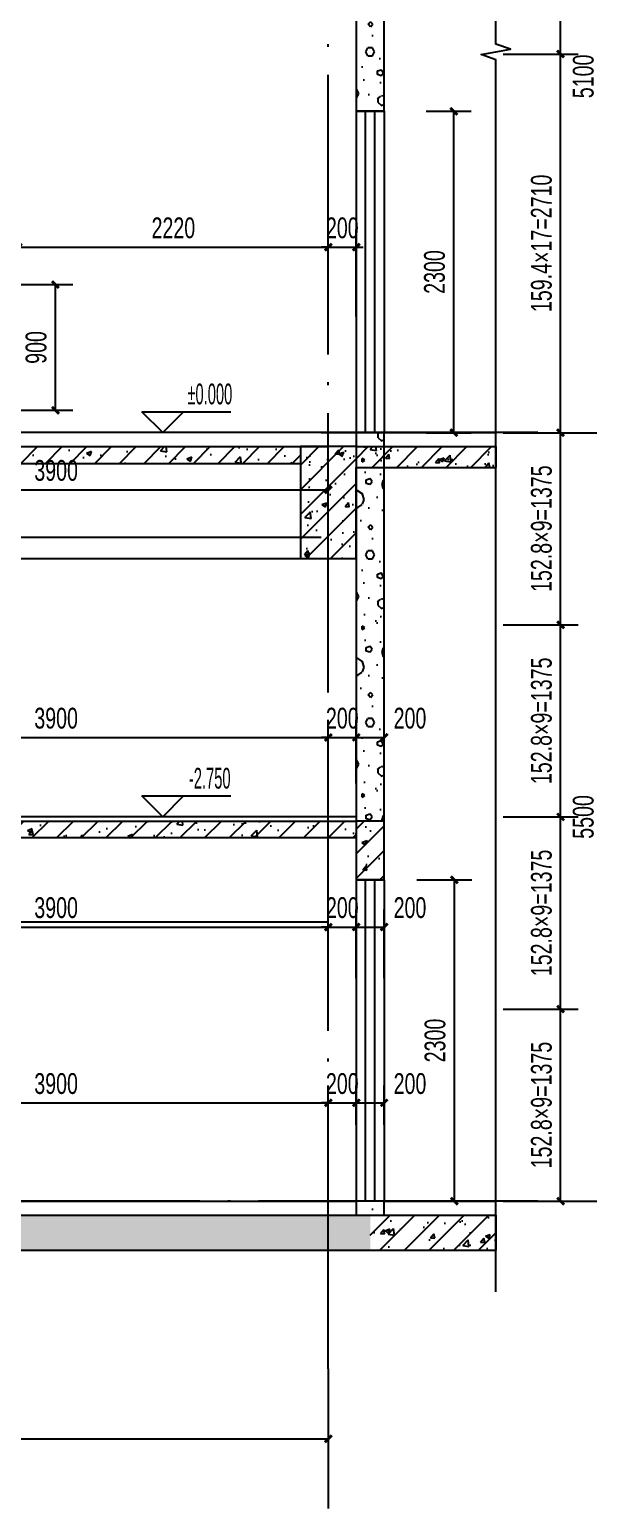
# Model space of a CAD drawing. Extents: x -26219 to 315419, y -160410 to -120810.
# Drawn here: x 27804 to 31809, y -154817 to -144267 of the extents above; entities that cross this region are included whole.
import ezdxf
from ezdxf.xclip import XClip

# ---------------------------------------------------------------- set-up
doc = ezdxf.new("R2010")
doc.units = 0
doc.header["$LTSCALE"] = 1000
doc.header["$MEASUREMENT"] = 0
doc.header["$XCLIPFRAME"] = 0
doc.linetypes.add('104-14# 核心筒$2$DOTE', pattern=[2.42, 2, -0.2, 0.02, -0.2])
doc.linetypes.add('DOTE', pattern=[2.42, 2, -0.2, 0.02, -0.2])
for name, color, linetype in [('01-标注_尺寸', 124, 'Continuous'), ('01-标注_标高', 200, 'Continuous'), ('01-标注_符号', 200, 'Continuous'), ('01-标注_轴线坐标', 132, 'Continuous'), ('02-TEXT_标注', 130, 'Continuous'), ('05-填充_天正', 26, 'Continuous'), ('104-13#14# B1核心筒$0$A-E_楼梯', 171, 'Continuous'), ('104-14# 核心筒$2$A_AXIS-轴线', 36, '104-14# 核心筒$2$DOTE'), ('A-C_窗', 140, 'Continuous'), ('A-SUR_保温', 222, 'Continuous'), ('A_AXIS-轴线', 36, 'Continuous'), ('A_STR-砌块墙', 121, 'Continuous'), ('A_STR-砼墙', 51, 'Continuous'), ('A_STR-砼柱', 51, 'Continuous'), ('S_SURFACE', 6, 'Continuous')]:
    doc.layers.add(name, color=color, linetype=linetype)
doc.layers.add('B1幕墙$0$04-不打印_辅助线', color=165, linetype='Continuous', plot=False)
doc.styles.add('_TCH_DIM', font='ros.shx', dxfattribs={"width": 0.75, "bigfont": 'jd.shx'})
doc.styles.add('_TCH_DIM_T3', font='ros.shx', dxfattribs={"width": 0.705882, "bigfont": 'jd.shx'})
doc.dimstyles.new('_TCH_ARCH&&50', dxfattribs={"dimtxt": 148.75, "dimasz": 50, "dimexe": 125, "dimexo": 150, "dimgap": 63.125, "dimtad": 1, "dimdec": 0, "dimzin": 0, "dimdsep": 46, "dimtxsty": '_TCH_DIM_T3', "dimblk": 'ARCHTICK', "dimcen": 0.09, "dimclrt": 7, "dimazin": 2, "dimtfac": 1, "dimtdec": 0, "dimtix": 1, "dimtmove": 2, "dimatfit": 3, "dimfxl": 0, "dimtolj": 1, "dimtzin": 0, "dimarcsym": 0})
pattern_1 = [(0, (177, -183), (300, 600), [0, -600]), (0, (-174, -264), (300, 600), [0, -600]), (0, (21, -270), (300, 600), [0, -600]), (0, (234, -93), (300, 600), [0, -600]), (0, (-15, -300), (300, 600), [0, -600]), (0, (294, 285), (300, 600), [0, -600]), (0, (111, 237), (300, 600), [0, -600]), (0, (207, 162), (300, 600), [0, -600]), (0, (-282, 150), (300, 600), [0, -600]), (0, (12, 123), (300, 600), [0, -600]), (0, (-102, -30), (300, 600), [0, -600]), (0, (-96, -255), (300, 600), [0, -600]), (0, (129, -279), (300, 600), [0, -600]), (0, (294, -15), (300, 600), [0, -600]), (0, (-267, -108), (300, 600), [0, -600]), (0, (-216, -6), (300, 600), [0, -600]), (0, (18, -48), (300, 600), [0, -600]), (0, (-66, -135), (300, 600), [0, -600]), (0, (-114, 63), (300, 600), [0, -600]), (0, (-39, 288), (300, 600), [0, -600]), (0, (-243, -234), (300, 600), [0, -600]), (0, (87, 165), (300, 600), [0, -600]), (0, (-192, 174), (300, 600), [0, -600]), (0, (-240, 252), (300, 600), [0, -600]), (130.601294, (257.143, 97.143), (-1499.9999834, 1800.000008), [26.3416, -11037.111]), (18.43495, (214.29, 108.57), (1499.999994, 599.999996), [27.1052, -3767.628]), (90, (214.3, 82.86), (300, 600), [25.7143, -1174.2857]), (161.56505, (240, 74.29), (-1500.00001, 599.999955), [27.1052, -3767.628]), (53.1301, (240, 74.29), (300, 600), [28.5714, -2971.4285]), (135, (262.86, -231.43), (-300.00004, 599.99996), [24.2437, -1672.8126]), (45, (228.57, -231.43), (300, 600), [24.2437, -1672.8126]), (135, (245.71, -248.57), (-300.00004, 599.99996), [24.2437, -1672.8126]), (45, (245.71, -248.57), (300, 600), [24.2437, -1672.8126]), (116.56505, (-25.7, 171.43), (-5e-05, 1200), [31.9438, -638.8765]), (180, (-40, 200), (-300, 600), [34.2857, -565.7142]), (63.43495, (-88.57, 171.43), (3e-06, 1200), [31.9438, -638.8765]), (116.56505, (-74.3, 142.86), (-5e-05, 1200), [31.9438, -638.8765]), (0, (-74.3, 142.86), (300, 600), [34.2857, -565.7142]), (63.43495, (-40, 142.86), (3e-06, 1200), [31.9438, -638.8765]), (107.102728, (200, -31.429), (-899.9999656, 3000.0000048), [38.8613, -16282.9025]), (143.972626, (188.57, 5.714), (-5699.999928, 4199.999995), [38.8613, -8122.02]), (180, (157.14, 28.6), (-300, 600), [37.1429, -562.857]), (36.027373, (88.57, 5.714), (5699.999958, 4199.999955), [38.8613, -8122.02]), (71.56505, (77.14, -28.57), (900.000005, 2999.999995), [36.1403, -3758.5928]), (107.102728, (88.571, -65.714), (-899.9999656, 3000.0000048), [38.8613, -16282.9025]), (143.972626, (120, -88.57), (-5699.999928, 4199.999995), [38.8613, -8122.02]), (0, (120, -88.6), (300, 600), [37.1429, -562.857]), (36.027373, (157.143, -88.57), (5699.999958, 4199.999955), [38.8613, -8122.02]), (71.56505, (188.57, -65.71), (900.000005, 2999.999995), [36.1403, -3758.5928]), (150.25512, (205.714, 248.57), (-900.000002, 599.999993), [23.035, -4814.3196]), (90, (185.7, 237.14), (300, 600), [22.8571, -1177.1427]), (29.74488, (185.714, 237.14), (900, 599.999997), [23.035, -4814.3196]), (116.56505, (65.7, -177.14), (-5e-05, 1200), [31.9438, -638.8765]), (168.690067, (51.43, -148.57), (-2700.000002, 599.999985), [29.1373, -6089.6855]), (41.185925, (0, -162.857), (7499.9999546, 6599.9999423), [30.3718, -12725.802]), (90, (0, -191.43), (300, 600), [28.5714, -1171.4285]), (138.814074, (22.857, -211.429), (-7499.9998667, 6600.000042), [30.3718, -12725.802]), (16.699244, (22.857, -211.429), (9899.9999255, 2999.9999686), [29.8295, -12498.5375]), (60.945396, (51.43, -202.857), (299.999999, 599.9999947), [29.416, -12325.3395]), (109.983106, (-185.714, 74.286), (-1500.0000056, 4199.999989), [33.442, -14012.1975]), (155.556045, (-197.143, 105.714), (-3900.000015, 1799.9999626), [34.523, -14465.1315]), (24.443955, (-260, 105.714), (3900.000002, 1799.9999913), [34.523, -14465.1315]), (70.016893, (-271.429, 74.286), (1500.0000045, 4199.9999896), [33.442, -14012.1975]), (109.983106, (-260, 42.857), (-1500.0000056, 4199.999989), [33.442, -14012.1975]), (160.016893, (-228.57, 31.43), (-1500.000001, 599.999973), [33.442, -6989.3775]), (19.983107, (-228.57, 31.43), (1499.999992, 599.999999), [33.442, -6989.3775]), (70.016893, (-197.143, 42.857), (1500.0000045, 4199.9999896), [33.442, -14012.1975]), (122.005383, (37.14, 20), (-300.00004, 599.99997), [26.9542, -5633.434]), (18.43495, (-2.86, 34.29), (1499.999994, 599.999996), [27.1052, -3767.628]), (90, (-2.86, 8.57), (300, 600), [25.7143, -1174.2857]), (161.56505, (22.86, 0), (-1500.00001, 599.999955), [27.1052, -3767.628]), (54.462322, (22.857, 0), (2099.999997, 2999.9999955), [24.578, -10298.2115]), (116.56505, (-137.14, -125.7), (-5e-05, 1200), [31.9438, -638.8765]), (180, (-151.4, -97.14), (-300, 600), [31.4286, -568.5714]), (59.036243, (-200, -125.714), (300.000001, 599.999997), [33.3197, -6963.822]), (120.963756, (-182.857, -154.286), (-300.000041, 599.999972), [33.3197, -6963.822]), (0, (-182.86, -154.3), (300, 600), [31.4286, -568.5714]), (63.43495, (-151.43, -154.3), (3e-06, 1200), [31.9438, -638.8765])]
pattern_2 = [(45, (0, 0), (-88.38835, 88.38835), []), (50, (0, 0), (358.6301, -31.37607), [37.5, -412.5]), (355, (0, 0), (-69.3757, 376.0961), [30, -330]), (100.4514, (29.9, -2.6), (289.2547, 344.7198), [31.8701, -350.57106]), (46.1842, (0, 100), (533.6205, -82.7595), [56.25, -618.75]), (96.6356, (44.47, 93.1), (467.3314, 487.059), [47.8051, -525.8565]), (351.1842, (0, 100), (467.331, 487.0593), [45, -495]), (21, (50, 75), (298.4535, -201.30945), [37.5, -412.5]), (326, (50, 75), (121.6577, 362.575), [30, -330]), (71.4514, (74.87, 58.22), (420.1113, 161.26525), [31.8701, -350.57106]), (37.5, (0, 0), (6.07993, 166.44693), [0, -326, 0, -335, 0, -331.25]), (7.5, (0, 0), (131.53477, 197.20586), [0, -191, 0, -318.5, 0, -126.25]), (327.5, (-111.5, 0), (266.91122, -11.27744), [0, -125, 0, -390, 0, -517.5]), (317.5, (-161.5, 0), (291.5931, 50.0525), [0, -162.5, 0, -259, 0, -367.5])]

# ---------------------------------------------------------------- blocks, each defined once
blk = doc.blocks.new('104-14# 核心筒')
at = {"layer": '104-14# 核心筒$2$A_AXIS-轴线'}
for p, q in [((-9370.1, 194900), (120259.9, 194900)), ((-9370.1, 185900), (120259.9, 185900)), ((-9370.1, 105800), (120259.9, 105800)), ((-9370.1, 96800), (120259.9, 96800))]:
    blk.add_line(p, q, dxfattribs=at)
blk = doc.blocks.new('B1幕墙')
at = {"layer": 'B1幕墙$0$04-不打印_辅助线'}
blk.add_lwpolyline([(-19723, 110825), (-17951, 111952), (-14731, 106890), (-10015, 109890), (-6726, 109890), (-6726, 107690), (-6591, 107690), (-6591, 96729), (-3286, 91533), (-3400, 91461), (-610, 87073), (-44110, 59404), (-49480, 60532), (-116340, 165647), (-95570, 173812), (-95424, 173440), (-115742, 165453), (-49233, 60889), (-44187, 59829), (-1077, 87250), (-3868, 91637), (-3501, 91871)], dxfattribs=at)
blk = doc.blocks.new('104-13#14# B1核心筒')
at = {"layer": '104-13#14# B1核心筒$0$A-E_楼梯', "rotation": 57.54087654752239}
blk.add_blockref('B1幕墙', (289197.1, 8062.4), dxfattribs=at)
blk = doc.blocks.new('_ArchTick')
at = {"color": 0, "linetype": 'ByBlock', "const_width": 0.4}
blk.add_lwpolyline([(-0.5, -0.5), (0.5, 0.5)], dxfattribs=at)
blk = doc.blocks.new('*D336')
at = {"layer": '01-标注_尺寸', "color": 0, "lineweight": -2, "transparency": 16777216}
for p, q in [((29945, -146321), (29945, -145700)), ((30145, -146321), (30145, -145700)), ((29945, -145825), (29895, -145825)), ((29945, -145825), (30145, -145825)), ((30145, -145825), (30195, -145825))]:
    blk.add_line(p, q, dxfattribs=at)
at = {"layer": 'Defpoints', "color": 0, "transparency": 16777216}
for p in [(30145, -145825), (29945, -146471), (30145, -146471)]:
    blk.add_point(p, dxfattribs=at)
at = {"layer": '01-标注_尺寸', "color": 0, "lineweight": -2, "transparency": 16777216, "xscale": 50, "yscale": 50, "zscale": 50}
blk.add_blockref('_ArchTick', (29945, -145825), dxfattribs=at)
at = {"layer": '01-标注_尺寸', "color": 0, "lineweight": -2, "transparency": 16777216, "xscale": 50, "yscale": 50, "zscale": 50, "rotation": 180}
blk.add_blockref('_ArchTick', (30145, -145825), dxfattribs=at)
at = {"layer": '01-标注_尺寸', "color": 7, "transparency": 16777216, "insert": (30045, -145688), "char_height": 148.8, "attachment_point": 5, "style": '_TCH_DIM_T3'}
blk.add_mtext('\\A1;200', dxfattribs=at)
blk = doc.blocks.new('*D337')
at = {"layer": '01-标注_尺寸', "color": 0, "lineweight": -2, "transparency": 16777216}
for p, q in [((27725, -146321), (27725, -145700)), ((29945, -146321), (29945, -145700)), ((27725, -145825), (29945, -145825))]:
    blk.add_line(p, q, dxfattribs=at)
at = {"layer": 'Defpoints', "color": 0, "transparency": 16777216}
for p in [(29945, -145825), (27725, -146471), (29945, -146471)]:
    blk.add_point(p, dxfattribs=at)
at = {"layer": '01-标注_尺寸', "color": 0, "lineweight": -2, "transparency": 16777216, "xscale": 50, "yscale": 50, "zscale": 50, "rotation": 180}
blk.add_blockref('_ArchTick', (27725, -145825), dxfattribs=at)
at = {"layer": '01-标注_尺寸', "color": 0, "lineweight": -2, "transparency": 16777216, "xscale": 50, "yscale": 50, "zscale": 50}
blk.add_blockref('_ArchTick', (29945, -145825), dxfattribs=at)
at = {"layer": '01-标注_尺寸', "color": 7, "transparency": 16777216, "insert": (28835, -145688), "char_height": 148.8, "attachment_point": 5, "style": '_TCH_DIM_T3'}
blk.add_mtext('\\A1;2220', dxfattribs=at)
blk = doc.blocks.new('*D347')
at = {"layer": '01-标注_尺寸', "color": 0, "lineweight": -2, "transparency": 16777216}
for p, q in [((26045, -152107), (26045, -151824)), ((29945, -152107), (29945, -151824)), ((26045, -151949), (29945, -151949))]:
    blk.add_line(p, q, dxfattribs=at)
at = {"layer": 'Defpoints', "color": 0, "transparency": 16777216}
for p in [(29945, -151949), (26045, -152257), (29945, -152257)]:
    blk.add_point(p, dxfattribs=at)
at = {"layer": '01-标注_尺寸', "color": 0, "lineweight": -2, "transparency": 16777216, "xscale": 50, "yscale": 50, "zscale": 50, "rotation": 180}
blk.add_blockref('_ArchTick', (26045, -151949), dxfattribs=at)
at = {"layer": '01-标注_尺寸', "color": 0, "lineweight": -2, "transparency": 16777216, "xscale": 50, "yscale": 50, "zscale": 50}
blk.add_blockref('_ArchTick', (29945, -151949), dxfattribs=at)
at = {"layer": '01-标注_尺寸', "color": 7, "transparency": 16777216, "insert": (27995, -151812), "char_height": 148.8, "attachment_point": 5, "style": '_TCH_DIM_T3'}
blk.add_mtext('\\A1;3900', dxfattribs=at)
blk = doc.blocks.new('*D348')
at = {"layer": '01-标注_尺寸', "color": 0, "lineweight": -2, "transparency": 16777216}
for p, q in [((29945, -152107), (29945, -151824)), ((30145, -152107), (30145, -151824)), ((29945, -151949), (29895, -151949)), ((29945, -151949), (30145, -151949)), ((30145, -151949), (30195, -151949))]:
    blk.add_line(p, q, dxfattribs=at)
at = {"layer": 'Defpoints', "color": 0, "transparency": 16777216}
for p in [(30145, -151949), (29945, -152257), (30145, -152257)]:
    blk.add_point(p, dxfattribs=at)
at = {"layer": '01-标注_尺寸', "color": 0, "lineweight": -2, "transparency": 16777216, "xscale": 50, "yscale": 50, "zscale": 50}
blk.add_blockref('_ArchTick', (29945, -151949), dxfattribs=at)
at = {"layer": '01-标注_尺寸', "color": 0, "lineweight": -2, "transparency": 16777216, "xscale": 50, "yscale": 50, "zscale": 50, "rotation": 180}
blk.add_blockref('_ArchTick', (30145, -151949), dxfattribs=at)
at = {"layer": '01-标注_尺寸', "color": 7, "transparency": 16777216, "insert": (30045, -151812), "char_height": 148.8, "attachment_point": 5, "style": '_TCH_DIM_T3'}
blk.add_mtext('\\A1;200', dxfattribs=at)
blk = doc.blocks.new('*D349')
at = {"layer": '01-标注_尺寸', "color": 0, "lineweight": -2, "transparency": 16777216}
for p, q in [((30145, -152107), (30145, -151824)), ((30345, -152107), (30345, -151824)), ((30145, -151949), (30345, -151949))]:
    blk.add_line(p, q, dxfattribs=at)
at = {"layer": 'Defpoints', "color": 0, "transparency": 16777216}
for p in [(30345, -151949), (30145, -152257), (30345, -152257)]:
    blk.add_point(p, dxfattribs=at)
at = {"layer": '01-标注_尺寸', "color": 0, "lineweight": -2, "transparency": 16777216, "xscale": 50, "yscale": 50, "zscale": 50, "rotation": 180}
blk.add_blockref('_ArchTick', (30145, -151949), dxfattribs=at)
at = {"layer": '01-标注_尺寸', "color": 0, "lineweight": -2, "transparency": 16777216, "xscale": 50, "yscale": 50, "zscale": 50}
blk.add_blockref('_ArchTick', (30345, -151949), dxfattribs=at)
at = {"layer": '01-标注_尺寸', "color": 7, "transparency": 16777216, "insert": (30530, -151812), "char_height": 148.8, "attachment_point": 5, "style": '_TCH_DIM_T3'}
blk.add_mtext('\\A1;200', dxfattribs=at)
blk = doc.blocks.new('*D355')
at = {"layer": '01-标注_尺寸', "color": 0, "lineweight": -2, "transparency": 16777216}
for p, q in [((20945, -154003), (20945, -154478)), ((29945, -154003), (29945, -154478)), ((20945, -154353), (29945, -154353))]:
    blk.add_line(p, q, dxfattribs=at)
at = {"layer": 'Defpoints', "color": 0, "transparency": 16777216}
for p in [(20945, -153853), (29945, -153853), (29945, -154353)]:
    blk.add_point(p, dxfattribs=at)
at = {"layer": '01-标注_尺寸', "color": 0, "lineweight": -2, "transparency": 16777216, "xscale": 50, "yscale": 50, "zscale": 50, "rotation": 180}
blk.add_blockref('_ArchTick', (20945, -154353), dxfattribs=at)
at = {"layer": '01-标注_尺寸', "color": 0, "lineweight": -2, "transparency": 16777216, "xscale": 50, "yscale": 50, "zscale": 50}
blk.add_blockref('_ArchTick', (29945, -154353), dxfattribs=at)
at = {"layer": '01-标注_尺寸', "color": 7, "transparency": 16777216, "insert": (25445, -154215), "char_height": 148.8, "attachment_point": 5, "style": '_TCH_DIM_T3'}
blk.add_mtext('\\A1;9000', dxfattribs=at)
blk = doc.blocks.new('*D467')
at = {"layer": '01-标注_尺寸', "color": 0, "lineweight": -2, "transparency": 16777216}
for p, q in [((26045, -149663), (26045, -149209)), ((29945, -149663), (29945, -149209)), ((26045, -149334), (29945, -149334))]:
    blk.add_line(p, q, dxfattribs=at)
at = {"layer": 'Defpoints', "color": 0, "transparency": 16777216}
for p in [(29945, -149334), (26045, -149813), (29945, -149813)]:
    blk.add_point(p, dxfattribs=at)
at = {"layer": '01-标注_尺寸', "color": 0, "lineweight": -2, "transparency": 16777216, "xscale": 50, "yscale": 50, "zscale": 50, "rotation": 180}
blk.add_blockref('_ArchTick', (26045, -149334), dxfattribs=at)
at = {"layer": '01-标注_尺寸', "color": 0, "lineweight": -2, "transparency": 16777216, "xscale": 50, "yscale": 50, "zscale": 50}
blk.add_blockref('_ArchTick', (29945, -149334), dxfattribs=at)
at = {"layer": '01-标注_尺寸', "color": 7, "transparency": 16777216, "insert": (27995, -149197), "char_height": 148.8, "attachment_point": 5, "style": '_TCH_DIM_T3'}
blk.add_mtext('\\A1;3900', dxfattribs=at)
blk = doc.blocks.new('*D468')
at = {"layer": '01-标注_尺寸', "color": 0, "lineweight": -2, "transparency": 16777216}
for p, q in [((29945, -149663), (29945, -149209)), ((30145, -149663), (30145, -149209)), ((29945, -149334), (29895, -149334)), ((29945, -149334), (30145, -149334)), ((30145, -149334), (30195, -149334))]:
    blk.add_line(p, q, dxfattribs=at)
at = {"layer": 'Defpoints', "color": 0, "transparency": 16777216}
for p in [(30145, -149334), (29945, -149813), (30145, -149813)]:
    blk.add_point(p, dxfattribs=at)
at = {"layer": '01-标注_尺寸', "color": 0, "lineweight": -2, "transparency": 16777216, "xscale": 50, "yscale": 50, "zscale": 50}
blk.add_blockref('_ArchTick', (29945, -149334), dxfattribs=at)
at = {"layer": '01-标注_尺寸', "color": 0, "lineweight": -2, "transparency": 16777216, "xscale": 50, "yscale": 50, "zscale": 50, "rotation": 180}
blk.add_blockref('_ArchTick', (30145, -149334), dxfattribs=at)
at = {"layer": '01-标注_尺寸', "color": 7, "transparency": 16777216, "insert": (30045, -149197), "char_height": 148.8, "attachment_point": 5, "style": '_TCH_DIM_T3'}
blk.add_mtext('\\A1;200', dxfattribs=at)
blk = doc.blocks.new('*D469')
at = {"layer": '01-标注_尺寸', "color": 0, "lineweight": -2, "transparency": 16777216}
for p, q in [((30145, -149663), (30145, -149209)), ((30345, -149663), (30345, -149209)), ((30145, -149334), (30345, -149334))]:
    blk.add_line(p, q, dxfattribs=at)
at = {"layer": 'Defpoints', "color": 0, "transparency": 16777216}
for p in [(30345, -149334), (30145, -149813), (30345, -149813)]:
    blk.add_point(p, dxfattribs=at)
at = {"layer": '01-标注_尺寸', "color": 0, "lineweight": -2, "transparency": 16777216, "xscale": 50, "yscale": 50, "zscale": 50, "rotation": 180}
blk.add_blockref('_ArchTick', (30145, -149334), dxfattribs=at)
at = {"layer": '01-标注_尺寸', "color": 0, "lineweight": -2, "transparency": 16777216, "xscale": 50, "yscale": 50, "zscale": 50}
blk.add_blockref('_ArchTick', (30345, -149334), dxfattribs=at)
at = {"layer": '01-标注_尺寸', "color": 7, "transparency": 16777216, "insert": (30530, -149197), "char_height": 148.8, "attachment_point": 5, "style": '_TCH_DIM_T3'}
blk.add_mtext('\\A1;200', dxfattribs=at)
blk = doc.blocks.new('*D473')
at = {"layer": '01-标注_尺寸', "color": 0, "lineweight": -2, "transparency": 16777216}
for p, q in [((26045, -151057), (26045, -150566)), ((29945, -151057), (29945, -150566)), ((26045, -150691), (29945, -150691))]:
    blk.add_line(p, q, dxfattribs=at)
at = {"layer": 'Defpoints', "color": 0, "transparency": 16777216}
for p in [(29945, -150691), (26045, -151207), (29945, -151207)]:
    blk.add_point(p, dxfattribs=at)
at = {"layer": '01-标注_尺寸', "color": 0, "lineweight": -2, "transparency": 16777216, "xscale": 50, "yscale": 50, "zscale": 50, "rotation": 180}
blk.add_blockref('_ArchTick', (26045, -150691), dxfattribs=at)
at = {"layer": '01-标注_尺寸', "color": 0, "lineweight": -2, "transparency": 16777216, "xscale": 50, "yscale": 50, "zscale": 50}
blk.add_blockref('_ArchTick', (29945, -150691), dxfattribs=at)
at = {"layer": '01-标注_尺寸', "color": 7, "transparency": 16777216, "insert": (27995, -150553), "char_height": 148.8, "attachment_point": 5, "style": '_TCH_DIM_T3'}
blk.add_mtext('\\A1;3900', dxfattribs=at)
blk = doc.blocks.new('*D474')
at = {"layer": '01-标注_尺寸', "color": 0, "lineweight": -2, "transparency": 16777216}
for p, q in [((29945, -151057), (29945, -150566)), ((30145, -151057), (30145, -150566)), ((29945, -150691), (29895, -150691)), ((29945, -150691), (30145, -150691)), ((30145, -150691), (30195, -150691))]:
    blk.add_line(p, q, dxfattribs=at)
at = {"layer": 'Defpoints', "color": 0, "transparency": 16777216}
for p in [(30145, -150691), (29945, -151207), (30145, -151207)]:
    blk.add_point(p, dxfattribs=at)
at = {"layer": '01-标注_尺寸', "color": 0, "lineweight": -2, "transparency": 16777216, "xscale": 50, "yscale": 50, "zscale": 50}
blk.add_blockref('_ArchTick', (29945, -150691), dxfattribs=at)
at = {"layer": '01-标注_尺寸', "color": 0, "lineweight": -2, "transparency": 16777216, "xscale": 50, "yscale": 50, "zscale": 50, "rotation": 180}
blk.add_blockref('_ArchTick', (30145, -150691), dxfattribs=at)
at = {"layer": '01-标注_尺寸', "color": 7, "transparency": 16777216, "insert": (30045, -150553), "char_height": 148.8, "attachment_point": 5, "style": '_TCH_DIM_T3'}
blk.add_mtext('\\A1;200', dxfattribs=at)
blk = doc.blocks.new('*D475')
at = {"layer": '01-标注_尺寸', "color": 0, "lineweight": -2, "transparency": 16777216}
for p, q in [((30145, -151057), (30145, -150566)), ((30345, -151057), (30345, -150566)), ((30145, -150691), (30345, -150691))]:
    blk.add_line(p, q, dxfattribs=at)
at = {"layer": 'Defpoints', "color": 0, "transparency": 16777216}
for p in [(30345, -150691), (30145, -151207), (30345, -151207)]:
    blk.add_point(p, dxfattribs=at)
at = {"layer": '01-标注_尺寸', "color": 0, "lineweight": -2, "transparency": 16777216, "xscale": 50, "yscale": 50, "zscale": 50, "rotation": 180}
blk.add_blockref('_ArchTick', (30145, -150691), dxfattribs=at)
at = {"layer": '01-标注_尺寸', "color": 0, "lineweight": -2, "transparency": 16777216, "xscale": 50, "yscale": 50, "zscale": 50}
blk.add_blockref('_ArchTick', (30345, -150691), dxfattribs=at)
at = {"layer": '01-标注_尺寸', "color": 7, "transparency": 16777216, "insert": (30530, -150553), "char_height": 148.8, "attachment_point": 5, "style": '_TCH_DIM_T3'}
blk.add_mtext('\\A1;200', dxfattribs=at)
blk = doc.blocks.new('*D479')
at = {"layer": '01-标注_尺寸', "color": 0, "lineweight": -2, "transparency": 16777216}
for p, q in [((26045, -147903), (26045, -147437)), ((29945, -147903), (29945, -147437)), ((26045, -147562), (29945, -147562))]:
    blk.add_line(p, q, dxfattribs=at)
at = {"layer": 'Defpoints', "color": 0, "transparency": 16777216}
for p in [(29945, -147562), (26045, -148053), (29945, -148053)]:
    blk.add_point(p, dxfattribs=at)
at = {"layer": '01-标注_尺寸', "color": 0, "lineweight": -2, "transparency": 16777216, "xscale": 50, "yscale": 50, "zscale": 50, "rotation": 180}
blk.add_blockref('_ArchTick', (26045, -147562), dxfattribs=at)
at = {"layer": '01-标注_尺寸', "color": 0, "lineweight": -2, "transparency": 16777216, "xscale": 50, "yscale": 50, "zscale": 50}
blk.add_blockref('_ArchTick', (29945, -147562), dxfattribs=at)
at = {"layer": '01-标注_尺寸', "color": 7, "transparency": 16777216, "insert": (27995, -147424), "char_height": 148.8, "attachment_point": 5, "style": '_TCH_DIM_T3'}
blk.add_mtext('\\A1;3900', dxfattribs=at)
blk = doc.blocks.new('*D480')
at = {"layer": '01-标注_尺寸', "color": 0, "lineweight": -2, "transparency": 16777216}
for p, q in [((31595, -147153), (32034, -147153)), ((31909, -152653), (31909, -147153)), ((31595, -152653), (32034, -152653))]:
    blk.add_line(p, q, dxfattribs=at)
at = {"layer": 'Defpoints', "color": 0, "transparency": 16777216}
for p in [(31445, -147153), (31909, -147153), (31445, -152653)]:
    blk.add_point(p, dxfattribs=at)
at = {"layer": '01-标注_尺寸', "color": 0, "lineweight": -2, "transparency": 16777216, "xscale": 50, "yscale": 50, "zscale": 50}
for p, rotation in [((31909, -147153), 90), ((31909, -152653), 270)]:
    blk.add_blockref('_ArchTick', p, dxfattribs=dict(at, rotation=rotation))
at = {"layer": '01-标注_尺寸', "color": 7, "transparency": 16777216, "insert": (31772, -149903), "char_height": 148.8, "attachment_point": 5, "rotation": 90, "style": '_TCH_DIM_T3'}
blk.add_mtext('\\A1;5500', dxfattribs=at)
blk = doc.blocks.new('*D481')
at = {"layer": '01-标注_尺寸', "color": 0, "lineweight": -2, "transparency": 16777216}
for p, q in [((31595, -142053), (32034, -142053)), ((31909, -147153), (31909, -142053)), ((31595, -147153), (32034, -147153))]:
    blk.add_line(p, q, dxfattribs=at)
at = {"layer": 'Defpoints', "color": 0, "transparency": 16777216}
for p in [(31445, -142053), (31909, -142053), (31445, -147153)]:
    blk.add_point(p, dxfattribs=at)
at = {"layer": '01-标注_尺寸', "color": 0, "lineweight": -2, "transparency": 16777216, "xscale": 50, "yscale": 50, "zscale": 50}
for p, rotation in [((31909, -142053), 90), ((31909, -147153), 270)]:
    blk.add_blockref('_ArchTick', p, dxfattribs=dict(at, rotation=rotation))
at = {"layer": '01-标注_尺寸', "color": 7, "transparency": 16777216, "insert": (31772, -144603), "char_height": 148.8, "attachment_point": 5, "rotation": 90, "style": '_TCH_DIM_T3'}
blk.add_mtext('\\A1;5100', dxfattribs=at)
blk = doc.blocks.new('*D516')
at = {"layer": '01-标注_尺寸', "color": 0, "lineweight": -2, "transparency": 16777216}
for p, q in [((31197, -151278), (31734, -151278)), ((31609, -152653), (31609, -151278)), ((31197, -152653), (31734, -152653))]:
    blk.add_line(p, q, dxfattribs=at)
at = {"layer": 'Defpoints', "color": 0, "transparency": 16777216}
for p in [(31047, -151278), (31609, -151278), (31047, -152653)]:
    blk.add_point(p, dxfattribs=at)
at = {"layer": '01-标注_尺寸', "color": 0, "lineweight": -2, "transparency": 16777216, "xscale": 50, "yscale": 50, "zscale": 50}
for p, rotation in [((31609, -151278), 90), ((31609, -152653), 270)]:
    blk.add_blockref('_ArchTick', p, dxfattribs=dict(at, rotation=rotation))
at = {"layer": '01-标注_尺寸', "color": 7, "transparency": 16777216, "insert": (31472, -151965), "char_height": 148.75, "attachment_point": 5, "rotation": 90, "style": '_TCH_DIM_T3'}
blk.add_mtext('\\A1;152.8×9=1375', dxfattribs=at)
blk = doc.blocks.new('*D517')
at = {"layer": '01-标注_尺寸', "color": 0, "lineweight": -2, "transparency": 16777216}
for p, q in [((31197, -149903), (31734, -149903)), ((31609, -151278), (31609, -149903)), ((31197, -151278), (31734, -151278))]:
    blk.add_line(p, q, dxfattribs=at)
at = {"layer": 'Defpoints', "color": 0, "transparency": 16777216}
for p in [(31047, -149903), (31609, -149903), (31047, -151278)]:
    blk.add_point(p, dxfattribs=at)
at = {"layer": '01-标注_尺寸', "color": 0, "lineweight": -2, "transparency": 16777216, "xscale": 50, "yscale": 50, "zscale": 50}
for p, rotation in [((31609, -149903), 90), ((31609, -151278), 270)]:
    blk.add_blockref('_ArchTick', p, dxfattribs=dict(at, rotation=rotation))
at = {"layer": '01-标注_尺寸', "color": 7, "transparency": 16777216, "insert": (31472, -150590), "char_height": 148.75, "attachment_point": 5, "rotation": 90, "style": '_TCH_DIM_T3'}
blk.add_mtext('\\A1;152.8×9=1375', dxfattribs=at)
blk = doc.blocks.new('*D518')
at = {"layer": '01-标注_尺寸', "color": 0, "lineweight": -2, "transparency": 16777216}
for p, q in [((31197, -148528), (31734, -148528)), ((31609, -149903), (31609, -148528)), ((31197, -149903), (31734, -149903))]:
    blk.add_line(p, q, dxfattribs=at)
at = {"layer": 'Defpoints', "color": 0, "transparency": 16777216}
for p in [(31047, -148528), (31609, -148528), (31047, -149903)]:
    blk.add_point(p, dxfattribs=at)
at = {"layer": '01-标注_尺寸', "color": 0, "lineweight": -2, "transparency": 16777216, "xscale": 50, "yscale": 50, "zscale": 50}
for p, rotation in [((31609, -148528), 90), ((31609, -149903), 270)]:
    blk.add_blockref('_ArchTick', p, dxfattribs=dict(at, rotation=rotation))
at = {"layer": '01-标注_尺寸', "color": 7, "transparency": 16777216, "insert": (31472, -149215), "char_height": 148.75, "attachment_point": 5, "rotation": 90, "style": '_TCH_DIM_T3'}
blk.add_mtext('\\A1;152.8×9=1375', dxfattribs=at)
blk = doc.blocks.new('*D519')
at = {"layer": '01-标注_尺寸', "color": 0, "lineweight": -2, "transparency": 16777216}
for p, q in [((31197, -147153), (31734, -147153)), ((31609, -148528), (31609, -147153)), ((31197, -148528), (31734, -148528))]:
    blk.add_line(p, q, dxfattribs=at)
at = {"layer": 'Defpoints', "color": 0, "transparency": 16777216}
for p in [(31047, -147153), (31609, -147153), (31047, -148528)]:
    blk.add_point(p, dxfattribs=at)
at = {"layer": '01-标注_尺寸', "color": 0, "lineweight": -2, "transparency": 16777216, "xscale": 50, "yscale": 50, "zscale": 50}
for p, rotation in [((31609, -147153), 90), ((31609, -148528), 270)]:
    blk.add_blockref('_ArchTick', p, dxfattribs=dict(at, rotation=rotation))
at = {"layer": '01-标注_尺寸', "color": 7, "transparency": 16777216, "insert": (31472, -147840), "char_height": 148.75, "attachment_point": 5, "rotation": 90, "style": '_TCH_DIM_T3'}
blk.add_mtext('\\A1;152.8×9=1375', dxfattribs=at)
blk = doc.blocks.new('*D520')
at = {"layer": '01-标注_尺寸', "color": 0, "lineweight": -2, "transparency": 16777216}
for p, q in [((31197, -144443), (31734, -144443)), ((31609, -147153), (31609, -144443)), ((31197, -147153), (31734, -147153))]:
    blk.add_line(p, q, dxfattribs=at)
at = {"layer": 'Defpoints', "color": 0, "transparency": 16777216}
for p in [(31047, -144443), (31609, -144443), (31047, -147153)]:
    blk.add_point(p, dxfattribs=at)
at = {"layer": '01-标注_尺寸', "color": 0, "lineweight": -2, "transparency": 16777216, "xscale": 50, "yscale": 50, "zscale": 50}
for p, rotation in [((31609, -144443), 90), ((31609, -147153), 270)]:
    blk.add_blockref('_ArchTick', p, dxfattribs=dict(at, rotation=rotation))
at = {"layer": '01-标注_尺寸', "color": 7, "transparency": 16777216, "insert": (31472, -145798), "char_height": 148.75, "attachment_point": 5, "rotation": 90, "style": '_TCH_DIM_T3'}
blk.add_mtext('\\A1;159.4×17=2710', dxfattribs=at)
blk = doc.blocks.new('*D521')
at = {"layer": '01-标注_尺寸', "color": 0, "lineweight": -2, "transparency": 16777216}
for p, q in [((31197, -142053), (31734, -142053)), ((31609, -144443), (31609, -142053)), ((31197, -144443), (31734, -144443))]:
    blk.add_line(p, q, dxfattribs=at)
at = {"layer": 'Defpoints', "color": 0, "transparency": 16777216}
for p in [(31047, -142053), (31609, -142053), (31047, -144443)]:
    blk.add_point(p, dxfattribs=at)
at = {"layer": '01-标注_尺寸', "color": 0, "lineweight": -2, "transparency": 16777216, "xscale": 50, "yscale": 50, "zscale": 50}
for p, rotation in [((31609, -142053), 90), ((31609, -144443), 270)]:
    blk.add_blockref('_ArchTick', p, dxfattribs=dict(at, rotation=rotation))
at = {"layer": '01-标注_尺寸', "color": 7, "transparency": 16777216, "insert": (31472, -143248), "char_height": 148.75, "attachment_point": 5, "rotation": 90, "style": '_TCH_DIM_T3'}
blk.add_mtext('\\A1;159.3×15=2390', dxfattribs=at)
blk = doc.blocks.new('$TCHSYS$WIN2D')
for p, q in [((-0.5, 0.5), (0.5, 0.5)), ((-0.5, 0.5), (-0.5, -0.5)), ((0.5, 0.5), (0.5, -0.5)), ((0.5, 0.1667), (-0.5, 0.1667)), ((0.5, -0.1667), (-0.5, -0.1667)), ((-0.5, -0.5), (0.5, -0.5))]:
    blk.add_line(p, q)
blk = doc.blocks.new('*D560')
at = {"layer": '01-标注_尺寸', "color": 0, "lineweight": -2, "transparency": 16777216}
for p, q in [((30579, -150353), (30973, -150353)), ((30848, -152653), (30848, -150353)), ((30579, -152653), (30973, -152653))]:
    blk.add_line(p, q, dxfattribs=at)
at = {"layer": 'Defpoints', "color": 0, "transparency": 16777216}
for p in [(30429, -150353), (30848, -150353), (30429, -152653)]:
    blk.add_point(p, dxfattribs=at)
at = {"layer": '01-标注_尺寸', "color": 0, "lineweight": -2, "transparency": 16777216, "xscale": 50, "yscale": 50, "zscale": 50}
for p, rotation in [((30848, -150353), 90), ((30848, -152653), 270)]:
    blk.add_blockref('_ArchTick', p, dxfattribs=dict(at, rotation=rotation))
at = {"layer": '01-标注_尺寸', "color": 7, "transparency": 16777216, "insert": (30710, -151503), "char_height": 148.8, "attachment_point": 5, "rotation": 90, "style": '_TCH_DIM_T3'}
blk.add_mtext('\\A1;2300', dxfattribs=at)
blk = doc.blocks.new('*D561')
at = {"layer": '01-标注_尺寸', "color": 0, "lineweight": -2, "transparency": 16777216}
for p, q in [((30647, -144853), (30969, -144853)), ((30844, -147153), (30844, -144853)), ((30647, -147153), (30969, -147153))]:
    blk.add_line(p, q, dxfattribs=at)
at = {"layer": 'Defpoints', "color": 0, "transparency": 16777216}
for p in [(30497, -144853), (30844, -144853), (30497, -147153)]:
    blk.add_point(p, dxfattribs=at)
at = {"layer": '01-标注_尺寸', "color": 0, "lineweight": -2, "transparency": 16777216, "xscale": 50, "yscale": 50, "zscale": 50}
for p, rotation in [((30844, -144853), 90), ((30844, -147153), 270)]:
    blk.add_blockref('_ArchTick', p, dxfattribs=dict(at, rotation=rotation))
at = {"layer": '01-标注_尺寸', "color": 7, "transparency": 16777216, "insert": (30706, -146003), "char_height": 148.8, "attachment_point": 5, "rotation": 90, "style": '_TCH_DIM_T3'}
blk.add_mtext('\\A1;2300', dxfattribs=at)
blk = doc.blocks.new('*D908')
at = {"layer": '01-标注_尺寸', "color": 0, "lineweight": -2, "transparency": 16777216}
for p, q in [((27725, -146093), (28115, -146093)), ((27990, -146993), (27990, -146093)), ((27725, -146993), (28115, -146993))]:
    blk.add_line(p, q, dxfattribs=at)
at = {"layer": 'Defpoints', "color": 0, "transparency": 16777216}
for p in [(27575, -146093), (27990, -146093), (27575, -146993)]:
    blk.add_point(p, dxfattribs=at)
at = {"layer": '01-标注_尺寸', "color": 0, "lineweight": -2, "transparency": 16777216, "xscale": 50, "yscale": 50, "zscale": 50}
for p, rotation in [((27990, -146093), 90), ((27990, -146993), 270)]:
    blk.add_blockref('_ArchTick', p, dxfattribs=dict(at, rotation=rotation))
at = {"layer": '01-标注_尺寸', "color": 7, "transparency": 16777216, "insert": (27852, -146543), "char_height": 148.8, "attachment_point": 5, "rotation": 90, "style": '_TCH_DIM_T3'}
blk.add_mtext('\\A1;900', dxfattribs=at)

msp = doc.modelspace()

# ---------------------------------------------------------------- hatches: boundary and pattern name
at = {"layer": '05-填充_天正'}
h = msp.add_hatch(dxfattribs=at)
h.set_pattern_fill('加气混凝土', color=256, scale=50, style=0)
h.set_pattern_definition(pattern_1)
h.paths.add_polyline_path([(30344.9, -142952.6), (30144.9, -142952.6), (30144.9, -144852.6), (30344.9, -144852.6)])
h = msp.add_hatch(dxfattribs=at)
h.set_pattern_fill('加气混凝土', color=256, scale=50, style=0)
h.set_pattern_definition(pattern_1)
h.paths.add_polyline_path([(30144.9, -149932.6), (30344.9, -149932.6), (30344.9, -147152.6), (30144.9, -147152.6)])
h = msp.add_hatch(dxfattribs=at)
h.set_pattern_fill('钢筋混凝土', color=256, scale=50, style=0)
h.set_pattern_definition([(45, (-281267.89, 202288.15), (-88.388348, 88.388348), []), (50, (-281267.9, 202288.15), (358.6301, -31.37607), [37.5, -412.5]), (355, (-281267.9, 202288.15), (-69.37567, 376.09607), [30, -330]), (100.4514, (-281238, 202285.54), (289.2547, 344.71977), [31.8701, -350.57106]), (46.1842, (-281267.9, 202388.15), (533.62052, -82.7595), [56.25, -618.75]), (96.6356, (-281223.4, 202381.26), (467.33135, 487.05894), [47.80514, -525.8565]), (351.1842, (-281267.9, 202388.15), (467.331, 487.0593), [45, -495]), (21, (-281217.9, 202363.15), (298.45353, -201.30945), [37.5, -412.5]), (326, (-281217.9, 202363.15), (121.65767, 362.57502), [30, -330]), (71.4514, (-281193.02, 202346.38), (420.11131, 161.26525), [31.8701, -350.57106]), (37.5, (-281267.89, 202288.15), (6.079928, 166.446927), [0, -326, 0, -335, 0, -331.25]), (7.5, (-281267.89, 202288.15), (131.53477, 197.205856), [0, -191, 0, -318.5, 0, -126.25]), (327.5, (-281379.39, 202288.15), (266.91122, -11.277436), [0, -125, 0, -390, 0, -517.5]), (317.5, (-281429.4, 202288.15), (291.59308, 50.05249), [0, -162.5, 0, -259, 0, -367.5])])
h.paths.add_polyline_path([(29744.9, -147372.6), (29744.9, -147252.6), (27414.9, -147252.6), (27414.9, -147652.6), (27694.9, -147652.6), (27694.9, -147372.6)])
h = msp.add_hatch(dxfattribs=at)
h.set_pattern_fill('钢筋混凝土', color=256, scale=50, style=0)
h.set_pattern_definition(pattern_2)
h.paths.add_polyline_path([(30144.9, -148052.6), (30144.9, -147252.6), (29744.9, -147252.6), (29744.9, -148052.6)])
h = msp.add_hatch(dxfattribs=at)
h.set_pattern_fill('钢筋混凝土', color=256, scale=50, style=0)
h.set_pattern_definition(pattern_2)
h.paths.add_polyline_path([(30144.9, -147402.6), (31144.9, -147402.6), (31144.9, -147252.6), (30144.9, -147252.6)])
h = msp.add_hatch(dxfattribs=at)
h.set_pattern_fill('钢筋混凝土', color=256, scale=50, style=0)
h.set_pattern_definition([(45, (-210010.99, 56531.39), (-88.38835, 88.38835), []), (50, (-210011, 56531.4), (358.6301, -31.37607), [37.5, -412.5]), (355, (-210011, 56531.4), (-69.37567, 376.09607), [30, -330]), (100.4514, (-209981.1, 56528.78), (289.2547, 344.71977), [31.8701, -350.57106]), (46.1842, (-210011, 56631.4), (533.6205, -82.7595), [56.25, -618.75]), (96.6356, (-209966.5, 56624.5), (467.33135, 487.0589), [47.8051, -525.8565]), (351.1842, (-210011, 56631.4), (467.331, 487.0593), [45, -495]), (21, (-209961, 56606.4), (298.45353, -201.30945), [37.5, -412.5]), (326, (-209961, 56606.4), (121.65767, 362.57502), [30, -330]), (71.4514, (-209936.1, 56589.6), (420.1113, 161.26525), [31.8701, -350.57106]), (37.5, (-210010.99, 56531.39), (6.07993, 166.446927), [0, -326, 0, -335, 0, -331.25]), (7.5, (-210010.99, 56531.4), (131.53477, 197.20586), [0, -191, 0, -318.5, 0, -126.25]), (327.5, (-210122.49, 56531.39), (266.91122, -11.277436), [0, -125, 0, -390, 0, -517.5]), (317.5, (-210172.49, 56531.4), (291.59308, 50.05249), [0, -162.5, 0, -259, 0, -367.5])])
h.paths.add_polyline_path([(30144.9, -150052.6), (30144.9, -149932.6), (26014.9, -149932.6), (26014.9, -150052.6), (26444.9, -150052.6), (26444.9, -150332.6), (26694.9, -150332.6), (26694.9, -150052.6)])
h = msp.add_hatch(dxfattribs=at)
h.set_pattern_fill('钢筋混凝土', color=256, scale=50, style=0)
h.set_pattern_definition(pattern_2)
h.paths.add_polyline_path([(30344.9, -150352.6), (30344.9, -149932.6), (30144.9, -149932.6), (30144.9, -150352.6)])
h = msp.add_hatch(dxfattribs=at)
h.set_pattern_fill('加气混凝土', color=256, scale=50, style=0)
h.set_pattern_definition(pattern_1)
h.paths.add_polyline_path([(30344.9, -152752.6), (30344.9, -152652.6), (30144.9, -152652.6), (30144.9, -152752.6)])
h = msp.add_hatch(dxfattribs=at)
h.set_pattern_fill('钢筋混凝土', color=256, scale=50, style=0)
h.set_pattern_definition(pattern_2)
h.paths.add_polyline_path([(21044.9, -152752.6), (21044.9, -153002.6), (30244.9, -153002.6), (30244.9, -152752.6)])
h = msp.add_hatch(dxfattribs=at)
h.set_pattern_fill('钢筋混凝土', color=256, scale=50, style=0)
h.set_pattern_definition(pattern_2)
h.paths.add_polyline_path([(30244.9, -152752.6), (30244.9, -153002.6), (31144.9, -153002.6), (31144.9, -152752.6)])

# ---------------------------------------------------------------- linework, layer by layer
msp.add_line((30344.9, -152652.6), (31144.9, -152652.6))
at = {"layer": '01-标注_标高'}
for p, q in [((28758.5, -147152.6), (28608.5, -147002.6)), ((28608.5, -147002.6), (29247.3, -147002.6)), ((28758.5, -147152.6), (28908.5, -147002.6)), ((28758.5, -149902.6), (28608.5, -149752.6)), ((28608.5, -149752.6), (29247.3, -149752.6)), ((28758.5, -149902.6), (28908.5, -149752.6))]:
    msp.add_line(p, q, dxfattribs=at)
at = {"layer": '01-标注_符号'}
msp.add_lwpolyline([(31144.9, -153302.6), (31144.9, -144483.8), (31039.9, -144445.6), (31249.9, -144408.6), (31144.9, -144371.3), (31144.9, -135552.6)], dxfattribs=at)
at = {"layer": '01-标注_轴线坐标'}
msp.add_line((29944.9, -153852.6), (29944.9, -154852.6), dxfattribs=at)
at = {"layer": 'A-SUR_保温'}
for p, q in [((29894.9, -147152.6), (30144.9, -147152.6)), ((30144.9, -147152.6), (31144.9, -147152.6))]:
    msp.add_line(p, q, dxfattribs=at)
at = {"layer": 'A_AXIS-轴线', "linetype": 'DOTE'}
msp.add_line((29944.9, -153852.6), (29944.9, -135552.6), dxfattribs=at)
for points in [[(31444.9, -147152.6), (20344.9, -147152.6)], [(31444.9, -152652.6), (20344.9, -152652.6)]]:
    msp.add_lwpolyline(points, dxfattribs=at)
at = {"layer": 'A_STR-砌块墙'}
for p, q in [((30144.9, -142952.6), (30144.9, -144852.6)), ((30344.9, -144852.6), (30344.9, -142952.6)), ((30144.9, -144852.6), (30344.9, -144852.6)), ((30344.9, -147152.6), (30144.9, -147152.6)), ((30144.9, -147152.6), (30144.9, -149932.6)), ((30344.9, -149932.6), (30344.9, -147152.6)), ((30344.9, -152652.6), (30144.9, -152652.6)), ((30144.9, -152652.6), (30144.9, -152752.6)), ((30344.9, -152752.6), (30344.9, -152652.6))]:
    msp.add_line(p, q, dxfattribs=at)
at = {"layer": 'A_STR-砼墙'}
for p, q in [((27694.9, -147252.6), (29744.9, -147252.6)), ((29744.9, -147252.6), (29744.9, -147372.6)), ((29894.9, -147252.6), (29894.9, -147252.6)), ((30019.9, -147252.6), (30019.9, -147252.6)), ((30144.9, -147252.6), (30144.9, -147252.6)), ((30144.9, -147252.6), (31144.9, -147252.6)), ((31144.9, -147252.6), (31144.9, -147402.6)), ((27694.9, -147372.6), (29744.9, -147372.6)), ((30144.9, -147402.6), (31144.9, -147402.6)), ((26014.9, -149932.6), (30144.9, -149932.6)), ((30344.9, -149932.6), (30144.9, -149932.6)), ((30144.9, -149932.6), (30144.9, -150352.6)), ((30344.9, -150352.6), (30344.9, -149932.6)), ((30144.9, -150052.6), (26694.9, -150052.6)), ((30144.9, -150352.6), (30344.9, -150352.6)), ((21044.9, -152752.6), (30244.9, -152752.6)), ((30244.9, -152752.6), (31144.9, -152752.6)), ((31144.9, -152752.6), (31144.9, -153002.6)), ((21044.9, -153002.6), (30244.9, -153002.6)), ((30244.9, -153002.6), (31144.9, -153002.6))]:
    msp.add_line(p, q, dxfattribs=at)
at = {"layer": 'A_STR-砼柱'}
for p, q in [((30144.9, -147252.6), (29744.9, -147252.6)), ((29744.9, -147252.6), (29744.9, -148052.6)), ((30144.9, -148052.6), (30144.9, -147402.6)), ((29744.9, -148052.6), (30144.9, -148052.6))]:
    msp.add_line(p, q, dxfattribs=at)
at = {"layer": 'Defpoints'}
for p, q in [((21144.9, -147252.6), (29944.9, -147252.6)), ((21144.9, -148052.6), (29944.9, -148052.6))]:
    msp.add_line(p, q, dxfattribs=at)
for points in [[(29894.9, -147902.6), (26344.9, -147902.6), (26344.9, -147702.6), (26044.9, -147702.6), (23504.9, -149088.5), (23504.9, -149277.6), (21144.9, -149277.6)], [(21144.9, -149277.6), (23504.9, -149277.6), (23504.9, -149077.6), (23804.9, -149077.6), (26344.9, -150463.5), (26344.9, -150652.6), (29944.9, -150652.6)]]:
    msp.add_lwpolyline(points, dxfattribs=at)
at = {"layer": 'S_SURFACE'}
for p, q in [((30144.9, -147152.6), (27724.9, -147152.6)), ((30144.9, -149902.6), (26044.9, -149902.6)), ((26014.9, -152652.6), (30144.9, -152652.6))]:
    msp.add_line(p, q, dxfattribs=at)

# ---------------------------------------------------------------- block references
ref = msp.add_blockref('104-13#14# B1核心筒', (-139122.3, -151768.8))
XClip(ref).set_block_clipping_path([(207512.3994327821, 11700.0000000345), (217199.994662753, 24900.0000103296)])
ref = msp.add_blockref('104-13#14# B1核心筒', (-148916.6, -148452.4))
XClip(ref).set_block_clipping_path([(125276.0952862577, 8700), (133799.9946632845, 19247.0136389195)])
ref = msp.add_blockref('104-14# 核心筒', (-14186.1, -342823.7))
XClip(ref).set_block_clipping_path([(106600, 188399.9997829867), (117200.2008833432, 201506.2882948874)])
ref = msp.add_blockref('104-14# 核心筒', (-27186.1, -253723.7))
XClip(ref).set_block_clipping_path([(106549.9999999962, 99299.9997836323), (117200.2008833428, 112250)])
ref = msp.add_blockref('104-14# 核心筒', (-45298.4, -250352.4))
XClip(ref).set_block_clipping_path([(21749.9999999867, 95940.5634616732), (34400.0000000036, 107500.0000000001)])
ref = msp.add_blockref('104-14# 核心筒', (-29679.9, -339452.4))
XClip(ref).set_block_clipping_path([(21000, 184300.0000000001), (34400.0000000036, 196600.0000000001)])
at = {"layer": 'A-C_窗', "xscale": 2300, "yscale": 200, "zscale": 200, "rotation": 270}
for p in [(30244.9, -146002.6), (30244.9, -151502.6)]:
    msp.add_blockref('$TCHSYS$WIN2D', p, dxfattribs=at)

# ---------------------------------------------------------------- texts
at = {"layer": '02-TEXT_标注', "style": '_TCH_DIM', "width": 0.529412}
for s, p in [('%%P0.000', (28935.7, -146950.1)), ('-2.750', (28946.2, -149700.1))]:
    msp.add_text(s, height=148.75, dxfattribs=at).set_placement(p)

# ---------------------------------------------------------------- dimensions: what is measured, and where the dimension line sits
at = {"layer": '01-标注_尺寸'}
for p1, p2, text, picture, middle in [((31046.7, -144442.6), (31046.7, -142052.6), '159.3×15=2390', '*D521', (31471.7, -143247.6)), ((31046.7, -147152.6), (31046.7, -144442.6), '159.4×17=2710', '*D520', (31471.7, -145797.6)), ((31046.7, -148527.6), (31046.7, -147152.6), '152.8×9=1375', '*D519', (31471.7, -147840.1)), ((31046.7, -149902.6), (31046.7, -148527.6), '152.8×9=1375', '*D518', (31471.7, -149215.1)), ((31046.7, -151277.6), (31046.7, -149902.6), '152.8×9=1375', '*D517', (31471.7, -150590.1)), ((31046.7, -152652.6), (31046.7, -151277.6), '152.8×9=1375', '*D516', (31471.7, -151965.1))]:
    dim = msp.add_aligned_dim(p1=p1, p2=p2, distance=-562.5, text=text, dimstyle='_TCH_ARCH&&50', dxfattribs=at)
    dim.commit()
    dim.dimension.update_dxf_attribs({"geometry": picture, "text_midpoint": middle})
for p1, p2, distance, picture, middle in [((31444.9, -147152.6), (31444.9, -142052.6), -464.3, '*D481', (31771.7, -144602.6)), ((30496.7, -147152.6), (30496.7, -144852.6), -346.8, '*D561', (30706, -146002.6)), ((27724.9, -146471.1), (29944.9, -146471.1), 645.7, '*D337', (28834.9, -145687.9)), ((29944.9, -146471.1), (30144.9, -146471.1), 645.7, '*D336', (30044.9, -145687.9)), ((27574.9, -146993.2), (27574.9, -146093.2), -414.6, '*D908', (27852, -146543.2)), ((31444.9, -152652.6), (31444.9, -147152.6), -464.3, '*D480', (31771.7, -149902.6)), ((26044.9, -148052.6), (29944.9, -148052.6), 490.7, '*D479', (27994.9, -147424.3)), ((26044.9, -149813.3), (29944.9, -149813.3), 479, '*D467', (27994.9, -149196.8)), ((29944.9, -149813.3), (30144.9, -149813.3), 479, '*D468', (30044.9, -149196.8)), ((30429, -152652.6), (30429, -150352.6), -418.7, '*D560', (30710.3, -151502.6)), ((26044.9, -151207.1), (29944.9, -151207.1), 516.5, '*D473', (27994.9, -150553.1)), ((29944.9, -151207.1), (30144.9, -151207.1), 516.5, '*D474', (30044.9, -150553.1)), ((26044.9, -152257.3), (29944.9, -152257.3), 308.3, '*D347', (27994.9, -151811.5)), ((29944.9, -152257.3), (30144.9, -152257.3), 308.3, '*D348', (30044.9, -151811.5)), ((20944.9, -153852.6), (29944.9, -153852.6), -500, '*D355', (25444.9, -154215.1))]:
    dim = msp.add_aligned_dim(p1=p1, p2=p2, distance=distance, dimstyle='_TCH_ARCH&&50', dxfattribs=at)
    dim.commit()
    dim.dimension.update_dxf_attribs({"geometry": picture, "text_midpoint": middle})
for base, p1, p2, picture, middle in [((30344.9, -149334.3), (30144.9, -149813.3), (30344.9, -149813.3), '*D469', (30529.9, -149196.8)), ((30344.9, -150690.6), (30144.9, -151207.1), (30344.9, -151207.1), '*D475', (30529.9, -150553.1)), ((30344.9, -151949), (30144.9, -152257.3), (30344.9, -152257.3), '*D349', (30529.9, -151811.5))]:
    dim = msp.add_linear_dim(base=base, p1=p1, p2=p2, angle=0, dimstyle='_TCH_ARCH&&50', dxfattribs=at)
    dim.commit()
    dim.dimension.update_dxf_attribs({"geometry": picture, "text_midpoint": middle, "dimtype": 161})

doc.saveas('drawing.dxf')
